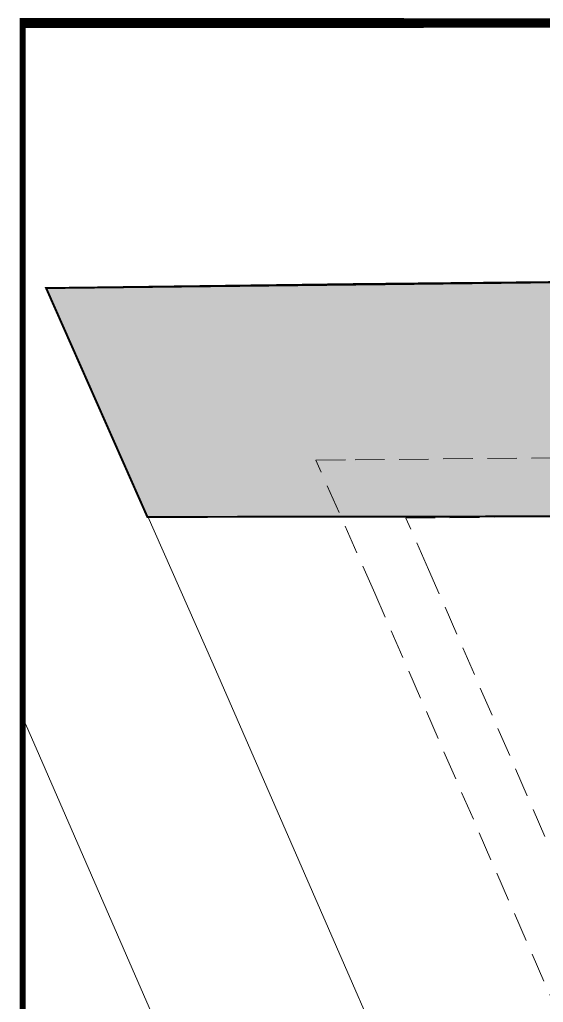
# Model space of a CAD drawing. Header units: inches. Extents: x 27644242 to 29761523, y -859349 to 216979.
# Drawn here: x 29018125 to 29031482, y -318234 to -293162 of the extents above; entities that cross this region are included whole.
import ezdxf

# ---------------------------------------------------------------- set-up
doc = ezdxf.new("R2010")
doc.units = ezdxf.units.IN
doc.header["$MEASUREMENT"] = 0
doc.linetypes.add('01-Xref Col Podium Lvl-1$0$HIDDEN', pattern=[0.375, 0.25, -0.125])
doc.layers.get('Defpoints').update_dxf_attribs({"color": 8})
doc.layers.add('HATCH', color=9, linetype='Continuous')
doc.layers.add('ROAD', color=32, linetype='Continuous')
doc.layers.add('RVA Site Boundary', color=17, linetype='Continuous', lineweight=15)
doc.layers.add('WALL', color=7, linetype='Continuous', lineweight=20)

msp = doc.modelspace()

# ---------------------------------------------------------------- hatches: boundary and pattern name
at = {"layer": 'HATCH', "ltscale": 500, "true_color": 0x1f7f00, "transparency": 33554508}
h = msp.add_hatch(color=86, dxfattribs=at)
h.dxf.hatch_style = 1
h.paths.add_polyline_path([(29121495.62688071, -307841.6414371593), (29102964.3538249, -307841.6414371593), (29102964.3538249, -305834.0227576847), (29032701.85572511, -305834.0227576847), (29021381.5443245, -305849.2601089372), (29018798.41280654, -300010.1877956577), (29034924.63880249, -299825.2045730877), (29046518.84136583, -299772.4226359644), (29055109.89015571, -299786.3638999463), (29064431.99322551, -299782.6402307212), (29069708.76067433, -299784.5923628442), (29080752.33606611, -299792.4537532594), (29102254.4026969, -299831.0048848309), (29119486.92406646, -299902.9866560025)])

# ---------------------------------------------------------------- linework, layer by layer
at = {"layer": 'Defpoints', "linetype": 'Continuous', "const_width": 154.4264220221692}
msp.add_lwpolyline([(29126788.63103894, -293238.9174750373), (29126788.63103703, -367488.9174750075), (29018201.91445142, -367488.9174726978), (29018201.91445333, -293238.917472735)], close=True, dxfattribs=at)
at = {"layer": 'ROAD', "ltscale": 500}
msp.add_line((29021394.13923855, -305834.0227576847), (29121004.09331313, -305834.0227576847), dxfattribs=at)
at = {"layer": 'RVA Site Boundary', "ltscale": 500}
for points in [[(29070926.24541362, -330999.3551660924), (29062954.24493662, -331725.014046237), (29062671.37156617, -331785.0462566993), (29062072.89425771, -331926.9205343158), (29043154.39093411, -336904.1287507231), (29041514.53777051, -337369.7251544815), (29041239.38683507, -337447.2323224716), (29040113.42042136, -337709.189830061), (29039758.63739057, -337790.8298398149), (29036145.26777889, -338806.3831968656), (29035803.88521418, -338954.2518685437), (29035448.97240794, -338132.2671905306), (29030512.66432225, -326699.6855798867), (29023062.2476211, -309604.7194505862), (29018811.0077206, -299994.9504444052), (29026628.27318043, -299892.3378705709), (29043246.19425268, -299727.5965730997), (29049816.67830709, -299786.7739963242), (29057283.44455122, -299764.753625248), (29071605.73172792, -299770.0521336895)], [(29030982.35628626, -340400.9287031468), (29030858.58925594, -340114.2819527891), (29025925.65885925, -328689.523132888), (29018484.14141989, -311614.9763418554), (29018201.91445381, -310977.0128265325)]]:
    msp.add_lwpolyline(points, dxfattribs=at)
at = {"layer": 'RVA Site Boundary', "color": 252, "linetype": '01-Xref Col Podium Lvl-1$0$HIDDEN', "ltscale": 3000}
for points in [[(29070593.92741225, -326511.0003084474), (29062280.82601974, -327267.708221903), (29061685.13664554, -327394.1271556627), (29060981.26685814, -327560.9856417114), (29041967.27166889, -332563.3165060488), (29040289.93412098, -333039.5556886342), (29040118.88565107, -333087.738270571), (29039099.00339393, -333325.0151652115), (29038644.64943977, -333429.5676889519), (29038355.14578902, -333510.9339581138), (29034640.96923893, -324908.8317821351), (29027182.54320221, -307795.4882484899), (29025682.69507291, -304405.1375733264), (29026680.10939231, -304392.0451113883), (29043248.23472568, -304227.7974625869), (29049803.04937971, -304286.8337585017), (29057289.24766871, -304264.7560800418), (29071603.13940841, -304270.0514826041)], [(29070483.15474513, -325014.8820225658), (29062056.35304745, -325781.9396137917), (29061356.391672, -325930.4874553172), (29060617.39105828, -326105.6740108432), (29041571.56524714, -331116.3790911575), (29039881.73290441, -331596.1658667033), (29039745.38525641, -331634.5735866042), (29039230.54707692, -331754.3513390024), (29036017.07087782, -324311.8805162213), (29028555.97506258, -307192.4111811237), (29027975.06307459, -305879.2813300309), (29043248.91488334, -305727.8644257493), (29049798.50640392, -305786.8536792276), (29057291.18204097, -305764.7568983063), (29071602.27528658, -305770.0512655636)]]:
    msp.add_lwpolyline(points, dxfattribs=at)
at = {"layer": 'WALL', "color": 250, "ltscale": 500, "const_width": 50}
msp.add_lwpolyline([(29121495.62688071, -307841.6414371593), (29102964.3538249, -307841.6414371593), (29102964.3538249, -305834.0227576847), (29032701.85572511, -305834.0227576847), (29021381.5443245, -305849.2601089372), (29018798.41280654, -300010.1877956577), (29034924.63880249, -299825.2045730877), (29046518.84136583, -299772.4226359644), (29055109.89015571, -299786.3638999463), (29064431.99322551, -299782.6402307212), (29069708.76067433, -299784.5923628442), (29080752.33606611, -299792.4537532594), (29102254.4026969, -299831.0048848309), (29119486.92406646, -299902.9866560025), (29121495.62688071, -307841.6414371593)], dxfattribs=at)

doc.saveas('drawing.dxf')
